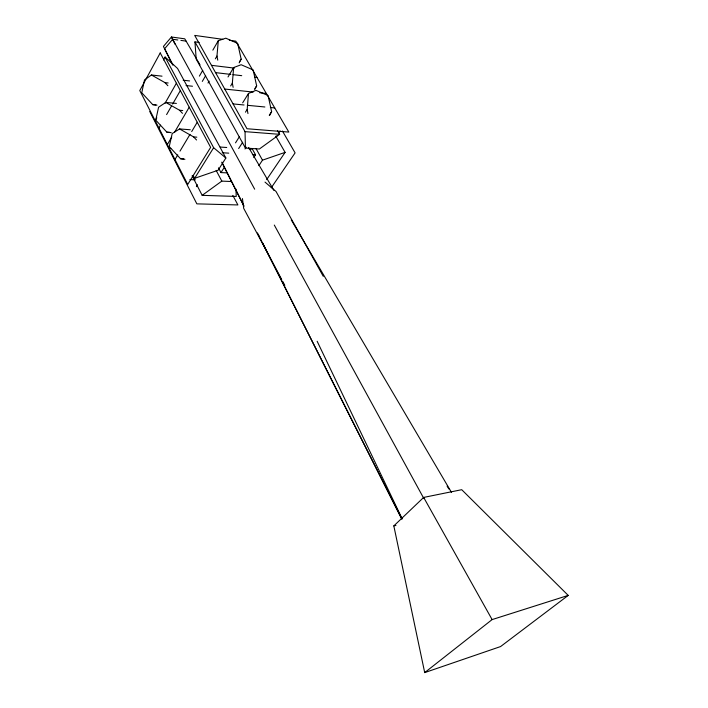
<?xml version="1.0" encoding="UTF-8"?>
<svg xmlns="http://www.w3.org/2000/svg" width="708" height="708" viewBox="0 0 708 708"><rect width="100%" height="100%" fill="white"/><g stroke="black" fill="none" stroke-linecap="round" stroke-linejoin="round"><path stroke-width="1.06" d="M247.959 113.554L247.198 109.395L248.49 93.465L255.96 90.367L268.075 95.518L271.615 111.669L269.553 115.537M233.127 87.323L232.348 83.172L233.649 67.552L241.145 64.729L253.145 69.915L256.65 85.863L254.614 89.668M217.772 60.171L216.975 56.038L218.294 40.719L225.808 38.188L237.684 43.409L241.154 59.136L239.154 62.879M163.495 59.959L165.088 57.047L177.575 68.472L225.861 158.017L218.099 170.256L194.638 178.319L193.116 175.38M155.167 120.705L156.804 117.82M164.964 103.403L176.398 83.217M158.911 128.042L160.557 125.157M166.601 114.599L171.548 105.952M172.646 104.032L180.336 90.597M212.834 50.153L218.294 40.719M199.391 76.119L202.709 70.393M215.347 58.826L216.975 56.038M202.302 81.402L205.639 75.685M167.345 144.565L171.717 137.095M174.451 132.423L189.213 107.218M208.028 83.04L209.152 81.146M174.982 159.521L177.761 154.866M179.991 151.14L190.01 134.37M191.682 131.582L197.24 122.263M228.011 76.951L233.649 67.552M239.508 61.87L241.154 59.136M230.658 85.951L232.348 83.172M194.638 178.319L213.639 147.715L165.088 57.047M242.667 102.846L248.49 93.465M254.942 88.588L256.65 85.863M196.39 186.655L197.532 184.832M245.455 112.165L247.198 109.395M235.516 142.848L239.499 136.564M218.453 167.84L220.976 172.584L224.516 167.035M238.649 148.556L242.658 142.281M245.021 148.972L246.172 147.193M269.27 115.298L271.615 111.669M253.756 157.548L255.553 154.804L252.42 149.184L249.251 148.972M275.846 137.423L277.067 135.573M278.899 132.812L280.12 130.971M258.845 165.663L262.491 160.167L285.094 152.37L275.793 136.175M266.677 179.593L285.094 152.37M271.261 187.744L295.103 152.884L282.439 131.024M393.825 525.902L423.667 497.423L461.722 489.697L568.214 595.401L500.574 646.563L424.703 672.6L393.825 525.902L395.922 525.433M424.703 672.6L492.113 619.589L568.214 595.401M277.421 130.52L279.625 134.334L259.385 148.999L245.437 148.078L196.204 59.1L194.939 41.896L199.196 42.471M192.098 175.779L202.178 195.337L221.825 181.115L231.419 181.522M162.017 76.163L151.45 74.995L144.512 79.933L141.759 92.757L152.742 104.642L156.999 105.156M176.398 103.421L165.769 102.43L158.592 107.209L155.742 120.13L166.876 132.166L171.203 132.679M190.293 129.759L179.602 128.945L172.194 133.555L169.247 146.565L180.54 158.751L184.921 159.273M202.178 195.337L236.233 196.435L235.959 189.071M189.868 179.584L195.39 179.823M220.976 172.584L227.321 172.885M180.54 158.751L183.682 158.928M222.268 152.742L228.755 153.149M252.375 154.609L255.553 154.804M168.557 148.379L170.752 148.521M220.25 147.06L226.737 147.494M179.602 128.945L193.656 136.936L196.824 137.166M166.876 132.166L170.008 132.396M194.939 41.896L245.03 131.644L279.625 134.334M165.769 102.43L179.575 110.253L182.726 110.537M152.742 104.642L155.849 104.926M233.091 103.926L244.048 104.979M247.34 105.297L264.881 106.988M270.359 107.519L274.748 107.935M186.062 85.562L192.479 86.234M151.45 74.995L165.017 82.641L168.15 82.978M224.755 89.049L253.181 92.067M259.748 92.766L266.305 93.456M183.195 80.234L189.594 80.933M215.551 72.623L230.817 74.402M232.994 74.659L241.72 75.676M254.8 77.199L256.977 77.455M211.471 65.34L234.33 68.11M177.814 39.975L172.69 39.285L164.637 48.719L172.593 64.499M180.894 40.4L186.027 41.091M222.834 39.338L194.7 35.4L246.986 128.741L288.82 132.077L235.826 41.161L229.33 40.25M213.639 147.715L225.861 158.017M265.004 182.098L276.04 191.496L323.282 276.341M193.656 136.936L196.55 139.998M179.575 110.253L182.46 113.324M165.017 82.641L167.876 85.721M447.093 486.122L448.863 488.971M197.789 61.092L184.77 38.825L171.442 37.002L163.415 46.454L172.867 65.198M198.222 61.702L200.028 64.897M248.658 147.476L273.881 190.363M291.254 219.914L451.545 492.502M423.667 497.423L492.113 619.589M256.048 148.627L262.491 160.167M254.676 189.186L171.442 37.002L175.08 44.268M274.297 225.056L423.8 498.423M281.696 279.483L243.711 208.364L242.446 198.576M282.74 281.43L284.82 285.324M232.817 195.399L237.897 204.939L196.851 203.86L149.742 111.475M216.144 170.398L221.825 181.115M221.816 162.114L243.702 205.497M259.11 236.065L261.597 240.994M262.597 242.968L401.825 519.053L261.96 241.8M222.144 162.867L244.039 206.285M257.482 232.923L259.473 236.87M317.149 341.274L402.179 518.84M245.03 131.644L245.437 148.078M160.229 52.932L139.786 90.562L187.708 184.461L210.648 147.37L160.229 52.932"/></g></svg>
